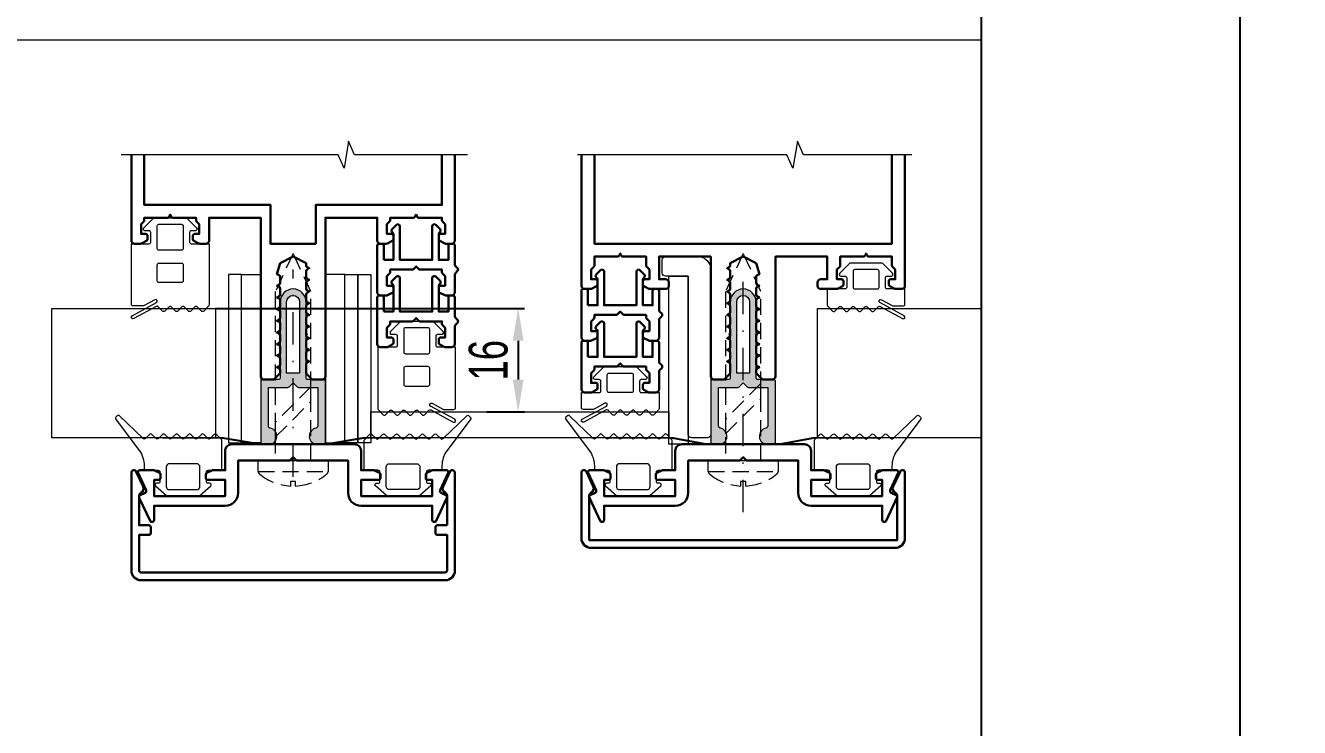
# Model space of a CAD drawing. Extents: x -37 to 8820, y -336 to 478.
# Drawn here: x 6626.1 to 6724.6, y 77 to 131.2 of the extents above; entities that cross this region are included whole.
import ezdxf

# ---------------------------------------------------------------- set-up
doc = ezdxf.new("R2010")
doc.units = 0
doc.header["$LTSCALE"] = 5
doc.linetypes.add('DASHDOT', pattern=[1, 0.5, -0.25, 0, -0.25])
doc.linetypes.add('HIDDEN', pattern=[0.375, 0.25, -0.125])
doc.layers.get('0').update_dxf_attribs({"linetype": 'CONTINUOUS', "lineweight": 30})
doc.layers.get('DEFPOINTS').update_dxf_attribs({"linetype": 'CONTINUOUS'})
for name, color, linetype, lineweight in [('1', 6, 'DASHDOT', 13), ('2', 3, 'HIDDEN', 13), ('Dimentions', 5, 'CONTINUOUS', 15), ('Glass', 5, 'CONTINUOUS', 20), ('Ал подклад', 7, 'CONTINUOUS', 20), ('Герлен', 7, 'CONTINUOUS', 60), ('Зигзаг', 1, 'CONTINUOUS', 15), ('Подкладки', 1, 'CONTINUOUS', 20), ('Рамки', 1, 'CONTINUOUS', 15), ('Уплотнители', 1, 'CONTINUOUS', 20), ('Штриховка', 1, 'CONTINUOUS', 5)]:
    doc.layers.add(name, color=color, linetype=linetype, lineweight=lineweight)
doc.layers.add('Скрытые', color=14, linetype='CONTINUOUS', plot=False)
doc.styles.add('3', font='RUSS.SHX', dxfattribs={"width": 0.7, "height": 3})
doc.dimstyles.new('MX1_6', dxfattribs={"dimtxt": 3, "dimasz": 2.5, "dimexe": 0.5, "dimexo": 0, "dimgap": 0.8, "dimtad": 1, "dimlfac": 1.6, "dimdsep": 46, "dimtxsty": '3', "dimcen": 0, "dimclrd": 256, "dimclre": 256, "dimclrt": 256, "dimaunit": 1, "dimadec": 0, "dimazin": 0, "dimtfac": 1, "dimtmove": 0, "dimatfit": 1, "dimfxl": 1, "dimtvp": 1, "dimtolj": 1, "dimtzin": 0, "dimarcsym": 0})

# ---------------------------------------------------------------- blocks, each defined once
blk = doc.blocks.new('*D1200')
at = {"layer": 'DEFPOINTS', "color": 0, "linetype": 'Continuous', "transparency": 16777216}
for p in [(6640.812, 109.377), (6661.783, 101.377), (6664.204, 101.377)]:
    blk.add_point(p, dxfattribs=at)
at = {"layer": 'Dimentions', "linetype": 'Continuous', "lineweight": -2, "transparency": 16777216}
for p, q in [((6640.812, 109.377), (6664.704, 109.377)), ((6664.204, 106.877), (6664.204, 103.877)), ((6661.783, 101.377), (6664.704, 101.377))]:
    blk.add_line(p, q, dxfattribs=at)
at = {"layer": 'Dimentions', "linetype": 'Continuous', "transparency": 16777216}
for points in [[(6663.787, 106.877), (6664.621, 106.877), (6664.204, 109.377)], [(6663.787, 103.877), (6664.621, 103.877), (6664.204, 101.377)]]:
    blk.add_solid(points, dxfattribs=at)
at = {"layer": 'Dimentions', "linetype": 'Continuous', "transparency": 16777216, "insert": (6661.904, 105.377), "char_height": 3, "attachment_point": 5, "rotation": 90, "style": '3'}
blk.add_mtext('\\A1;16', dxfattribs=at)

msp = doc.modelspace()

# ---------------------------------------------------------------- hatches: boundary and pattern name
at = {"layer": 'Штриховка'}
h = msp.add_hatch(color=256, dxfattribs=at)
h.dxf.hatch_style = 1
edge = h.paths.add_edge_path(flags=16)
edge.add_line((6646.3119, 104.3771), (6646.3119, 109.8771))
edge.add_arc((6646.8119, 109.8771), 0.5, 0, 180, ccw=False)
edge.add_line((6647.3119, 109.8771), (6647.3119, 104.3771))
edge.add_line((6647.3119, 104.3771), (6646.3119, 104.3771))
edge = h.paths.add_edge_path()
edge.add_arc((6648.6869, 99.5021), 0.625, 99.281799, 270)
edge.add_line((6648.6869, 98.8771), (6649.1619, 98.8771))
edge.add_arc((6649.1619, 99.0271), 0.15, 270, 360)
edge.add_line((6649.3119, 99.0271), (6649.3119, 103.7271))
edge.add_arc((6649.1619, 103.7271), 0.15, 360, 450)
edge.add_line((6649.1619, 103.8771), (6647.9619, 103.8771))
edge.add_arc((6647.9619, 104.0271), 0.15, 180, 270, ccw=False)
edge.add_line((6647.8119, 104.0271), (6647.8119, 107.2771))
edge.add_arc((6647.8119, 107.3771), 0.1, 270, 450)
edge.add_line((6647.8119, 107.4771), (6647.8119, 109.8771))
edge.add_arc((6646.8119, 109.8771), 1, 0, 180)
edge.add_line((6645.8119, 109.8771), (6645.8119, 107.4771))
edge.add_arc((6645.8119, 107.3771), 0.1, 90, 270)
edge.add_line((6645.8119, 107.2771), (6645.8119, 104.0271))
edge.add_arc((6645.6619, 104.0271), 0.15, -90, 0, ccw=False)
edge.add_line((6645.6619, 103.8771), (6644.4619, 103.8771))
edge.add_arc((6644.4619, 103.7271), 0.15, 90, 180)
edge.add_line((6644.3119, 103.7271), (6644.3119, 99.0271))
edge.add_arc((6644.4619, 99.0271), 0.15, 180, 270)
edge.add_line((6644.4619, 98.8771), (6644.9369, 98.8771))
edge.add_arc((6644.9369, 99.5021), 0.625, 270, 440.718201)
edge.add_arc((6645.0619, 100.267), 0.15, 180, 260.718201, ccw=False)
edge.add_line((6644.9119, 100.267), (6644.9119, 103.2771))
edge.add_line((6644.9119, 103.2771), (6646.3998, 103.2771))
edge.add_arc((6646.3998, 103.4271), 0.15, 270, 315)
edge.add_line((6646.5059, 103.3211), (6646.8119, 103.6271))
edge.add_line((6646.8119, 103.6271), (6647.118, 103.3211))
edge.add_arc((6647.2241, 103.4271), 0.15, 225, 270)
edge.add_line((6647.2241, 103.2771), (6648.7119, 103.2771))
edge.add_line((6648.7119, 103.2771), (6648.7119, 100.267))
edge.add_arc((6648.5619, 100.267), 0.15, -80.718201, 0, ccw=False)
h = msp.add_hatch(color=256, dxfattribs=at)
h.dxf.hatch_style = 1
edge = h.paths.add_edge_path(flags=16)
edge.add_line((6681.0919, 104.3771), (6681.0919, 109.8771))
edge.add_arc((6681.5919, 109.8771), 0.5, 0, 180, ccw=False)
edge.add_line((6682.0919, 109.8771), (6682.0919, 104.3771))
edge.add_line((6682.0919, 104.3771), (6681.0919, 104.3771))
edge = h.paths.add_edge_path()
edge.add_arc((6683.4669, 99.5021), 0.625, 99.281799, 270)
edge.add_line((6683.4669, 98.8771), (6683.9419, 98.8771))
edge.add_arc((6683.9419, 99.0271), 0.15, 270, 360)
edge.add_line((6684.0919, 99.0271), (6684.0919, 103.7271))
edge.add_arc((6683.9419, 103.7271), 0.15, 0, 90)
edge.add_line((6683.9419, 103.8771), (6682.7419, 103.8771))
edge.add_arc((6682.7419, 104.0271), 0.15, 180, 270, ccw=False)
edge.add_line((6682.5919, 104.0271), (6682.5919, 107.2771))
edge.add_arc((6682.5919, 107.3771), 0.1, 270, 450)
edge.add_line((6682.5919, 107.4771), (6682.5919, 109.8771))
edge.add_arc((6681.5919, 109.8771), 1, 0, 180)
edge.add_line((6680.5919, 109.8771), (6680.5919, 107.4771))
edge.add_arc((6680.5919, 107.3771), 0.1, 90, 270)
edge.add_line((6680.5919, 107.2771), (6680.5919, 104.0271))
edge.add_arc((6680.4419, 104.0271), 0.15, -90, 0, ccw=False)
edge.add_line((6680.4419, 103.8771), (6679.2419, 103.8771))
edge.add_arc((6679.2419, 103.7271), 0.15, 90, 180)
edge.add_line((6679.0919, 103.7271), (6679.0919, 99.0271))
edge.add_arc((6679.2419, 99.0271), 0.15, 180, 270)
edge.add_line((6679.2419, 98.8771), (6679.7169, 98.8771))
edge.add_arc((6679.7169, 99.5021), 0.625, 270, 440.718201)
edge.add_arc((6679.8419, 100.267), 0.15, 180, 260.718201, ccw=False)
edge.add_line((6679.6919, 100.267), (6679.6919, 103.2771))
edge.add_line((6679.6919, 103.2771), (6681.1798, 103.2771))
edge.add_arc((6681.1798, 103.4271), 0.15, 270, 315)
edge.add_line((6681.2858, 103.3211), (6681.5919, 103.6271))
edge.add_line((6681.5919, 103.6271), (6681.898, 103.3211))
edge.add_arc((6682.004, 103.4271), 0.15, 225, 270)
edge.add_line((6682.004, 103.2771), (6683.4919, 103.2771))
edge.add_line((6683.4919, 103.2771), (6683.4919, 100.267))
edge.add_arc((6683.3419, 100.267), 0.15, -80.718201, 0, ccw=False)

# ---------------------------------------------------------------- linework, layer by layer
for points in [[(6634.3119, 121.2418), (6634.3119, 114.6271, 0.4142136), (6634.5619, 114.3771), (6635.0265, 114.3771, 0.1164338), (6635.0936, 114.393), (6635.479, 114.5857, 0.284079), (6635.5619, 114.7198), (6635.5619, 114.9771, 0.4142136), (6635.4119, 115.1271), (6635.0619, 115.1271), (6635.0619, 115.8771), (6635.268, 116.0832, 0.1989124), (6635.3119, 116.1893), (6635.3119, 116.3771), (6637.0942, 116.3771, 0.284079), (6637.2284, 116.4601), (6637.3119, 116.6271), (6637.3955, 116.4601, 0.284079), (6637.5296, 116.3771), (6639.3119, 116.3771), (6639.3119, 116.1893, 0.1989124), (6639.3559, 116.0832), (6639.5619, 115.8771), (6639.5619, 115.1271), (6639.2119, 115.1271, 0.4142136), (6639.0619, 114.9771), (6639.0619, 114.7198, 0.284079), (6639.1448, 114.5857), (6639.5303, 114.393, 0.1164338), (6639.5973, 114.3771), (6640.0619, 114.3771, 0.4142136), (6640.3119, 114.6271), (6640.3119, 116.3771), (6644.3119, 116.3771), (6644.3119, 104.1271, 0.4142136), (6644.5619, 103.8771), (6645.2498, 103.8771, 0.1989124), (6645.3559, 103.9211), (6645.768, 104.3332, 0.1989124), (6645.8119, 104.4393), (6645.8119, 104.6094, 0.284079), (6645.729, 104.7436), (6645.5619, 104.8271), (6645.729, 104.9107, 0.284079), (6645.8119, 105.0448), (6645.8119, 105.5094, 0.284079), (6645.729, 105.6436), (6645.5619, 105.7271), (6645.729, 105.8107, 0.284079), (6645.8119, 105.9448), (6645.8119, 106.4094, 0.284079), (6645.729, 106.5436), (6645.5619, 106.6271), (6645.729, 106.7107, 0.284079), (6645.8119, 106.8448), (6645.8119, 107.3094, 0.284079), (6645.729, 107.4436), (6645.5619, 107.5271), (6645.729, 107.6107, 0.284079), (6645.8119, 107.7448), (6645.8119, 108.2094, 0.284079), (6645.729, 108.3436), (6645.5619, 108.4271), (6645.729, 108.5107, 0.284079), (6645.8119, 108.6448), (6645.8119, 109.1094, 0.284079), (6645.729, 109.2436), (6645.5619, 109.3271), (6645.729, 109.4107, 0.284079), (6645.8119, 109.5448), (6645.8119, 110.0094, 0.284079), (6645.729, 110.1436), (6645.5619, 110.2271), (6645.729, 110.3107, 0.284079), (6645.8119, 110.4448), (6645.8119, 110.9094, 0.284079), (6645.729, 111.0436), (6645.5619, 111.1271), (6645.729, 111.2107, 0.284079), (6645.8119, 111.3448), (6645.8119, 111.8094, 0.284079), (6645.729, 111.9436), (6645.5619, 112.0271), (6645.8119, 112.8771), (6646.8119, 113.3771), (6647.8119, 112.8771), (6647.8119, 112.6948, 0.284079), (6647.8948, 112.5607), (6648.0619, 112.4771), (6647.8948, 112.3936, 0.284079), (6647.8119, 112.2594), (6647.8119, 111.7948, 0.284079), (6647.8948, 111.6607), (6648.0619, 111.5771), (6647.8948, 111.4936, 0.284079), (6647.8119, 111.3594), (6647.8119, 110.8948, 0.284079), (6647.8948, 110.7607), (6648.0619, 110.6771), (6647.8948, 110.5936, 0.284079), (6647.8119, 110.4594), (6647.8119, 109.9948, 0.284079), (6647.8948, 109.8607), (6648.0619, 109.7771), (6647.8948, 109.6936, 0.284079), (6647.8119, 109.5594), (6647.8119, 109.0948, 0.284079), (6647.8948, 108.9607), (6648.0619, 108.8771), (6647.8948, 108.7936, 0.284079), (6647.8119, 108.6594), (6647.8119, 108.1948, 0.284079), (6647.8948, 108.0607), (6648.0619, 107.9771), (6647.8948, 107.8936, 0.284079), (6647.8119, 107.7594), (6647.8119, 107.2948, 0.284079), (6647.8948, 107.1607), (6648.0619, 107.0771), (6647.8948, 106.9936, 0.284079), (6647.8119, 106.8594), (6647.8119, 106.3948, 0.284079), (6647.8948, 106.2607), (6648.0619, 106.1771), (6647.8948, 106.0936, 0.284079), (6647.8119, 105.9594), (6647.8119, 105.4948, 0.284079), (6647.8948, 105.3607), (6648.0619, 105.2771), (6647.8948, 105.1936, 0.284079), (6647.8119, 105.0594), (6647.8119, 104.4393, 0.1989124), (6647.8559, 104.3332), (6648.268, 103.9211, 0.1989124), (6648.3741, 103.8771), (6649.0619, 103.8771, 0.4142136), (6649.3119, 104.1271), (6649.3119, 116.3771), (6653.3119, 116.3771), (6653.3119, 114.6271, 0.4142136), (6653.5619, 114.3771), (6654.0265, 114.3771, 0.1164338), (6654.0936, 114.393), (6654.479, 114.5857, 0.284079), (6654.5619, 114.7198), (6654.5619, 114.9771, 0.4142136), (6654.4119, 115.1271), (6654.0619, 115.1271), (6654.0619, 115.8771), (6654.268, 116.0832, 0.1989124), (6654.3119, 116.1893), (6654.3119, 116.3771), (6656.0942, 116.3771, 0.284079), (6656.2284, 116.4601), (6656.3119, 116.6271), (6656.3955, 116.4601, 0.284079), (6656.5296, 116.3771), (6658.3119, 116.3771), (6658.3119, 116.1893, 0.1989124), (6658.3559, 116.0832), (6658.5619, 115.8771), (6658.5619, 115.1271), (6658.2119, 115.1271, 0.4142136), (6658.0619, 114.9771), (6658.0619, 114.7198, 0.284079), (6658.1448, 114.5857), (6658.5303, 114.393, 0.1164338), (6658.5973, 114.3771), (6659.0619, 114.3771, 0.4142136), (6659.3119, 114.6271), (6659.3119, 121.2418)], [(6694.0919, 121.2418), (6694.0919, 111.1271, -0.4142136), (6693.8419, 110.8771), (6693.3773, 110.8771, -0.1164338), (6693.3102, 110.893), (6692.9248, 111.0857, -0.284079), (6692.8419, 111.2198), (6692.8419, 111.4771, -0.4142136), (6692.9919, 111.6271), (6693.3419, 111.6271), (6693.3419, 112.3771), (6693.1358, 112.5832, -0.1989124), (6693.0919, 112.6893), (6693.0919, 113.3771), (6691.3096, 113.3771, -0.284079), (6691.1754, 113.4601), (6691.0919, 113.6271), (6691.0084, 113.4601, -0.284079), (6690.8742, 113.3771), (6689.0919, 113.3771), (6689.0919, 112.6893, -0.1989124), (6689.048, 112.5832), (6688.8419, 112.3771), (6688.8419, 111.6271), (6689.1919, 111.6271, -0.4142136), (6689.3419, 111.4771), (6689.3419, 111.2198, -0.284079), (6689.259, 111.0857), (6688.8736, 110.893, -0.1164338), (6688.8065, 110.8771), (6687.5919, 110.8771, -0.4142136), (6687.3419, 111.1271), (6687.3419, 111.3771, -0.4142136), (6687.5919, 111.6271), (6688.0919, 111.6271), (6688.0919, 113.3771), (6684.0919, 113.3771), (6684.0919, 104.1271, -0.4142136), (6683.8419, 103.8771), (6683.154, 103.8771, -0.1989124), (6683.048, 103.9211), (6682.6358, 104.3332, -0.1989124), (6682.5919, 104.4393), (6682.5919, 104.6094, -0.284079), (6682.6748, 104.7436), (6682.8419, 104.8271), (6682.6748, 104.9107, -0.284079), (6682.5919, 105.0448), (6682.5919, 105.5094, -0.284079), (6682.6748, 105.6436), (6682.8419, 105.7271), (6682.6748, 105.8107, -0.284079), (6682.5919, 105.9448), (6682.5919, 106.4094, -0.284079), (6682.6748, 106.5436), (6682.8419, 106.6271), (6682.6748, 106.7107, -0.284079), (6682.5919, 106.8448), (6682.5919, 107.3094, -0.284079), (6682.6748, 107.4436), (6682.8419, 107.5271), (6682.6748, 107.6107, -0.284079), (6682.5919, 107.7448), (6682.5919, 108.2094, -0.284079), (6682.6748, 108.3436), (6682.8419, 108.4271), (6682.6748, 108.5107, -0.284079), (6682.5919, 108.6448), (6682.5919, 109.1094, -0.284079), (6682.6748, 109.2436), (6682.8419, 109.3271), (6682.6748, 109.4107, -0.284079), (6682.5919, 109.5448), (6682.5919, 110.0094, -0.284079), (6682.6748, 110.1436), (6682.8419, 110.2271), (6682.6748, 110.3107, -0.284079), (6682.5919, 110.4448), (6682.5919, 110.9094, -0.284079), (6682.6748, 111.0436), (6682.8419, 111.1271), (6682.6748, 111.2107, -0.284079), (6682.5919, 111.3448), (6682.5919, 111.8094, -0.284079), (6682.6748, 111.9436), (6682.8419, 112.0271), (6682.5919, 112.8771), (6681.5919, 113.3771), (6680.5919, 112.8771), (6680.5919, 112.6948, -0.284079), (6680.509, 112.5607), (6680.3419, 112.4771), (6680.509, 112.3936, -0.284079), (6680.5919, 112.2594), (6680.5919, 111.7948, -0.284079), (6680.509, 111.6607), (6680.3419, 111.5771), (6680.509, 111.4936, -0.284079), (6680.5919, 111.3594), (6680.5919, 110.8948, -0.284079), (6680.509, 110.7607), (6680.3419, 110.6771), (6680.509, 110.5936, -0.284079), (6680.5919, 110.4594), (6680.5919, 109.9948, -0.284079), (6680.509, 109.8607), (6680.3419, 109.7771), (6680.509, 109.6936, -0.284079), (6680.5919, 109.5594), (6680.5919, 109.0948, -0.284079), (6680.509, 108.9607), (6680.3419, 108.8771), (6680.509, 108.7936, -0.284079), (6680.5919, 108.6594), (6680.5919, 108.1948, -0.284079), (6680.509, 108.0607), (6680.3419, 107.9771), (6680.509, 107.8936, -0.284079), (6680.5919, 107.7594), (6680.5919, 107.2948, -0.284079), (6680.509, 107.1607), (6680.3419, 107.0771), (6680.509, 106.9936, -0.284079), (6680.5919, 106.8594), (6680.5919, 106.3948, -0.284079), (6680.509, 106.2607), (6680.3419, 106.1771), (6680.509, 106.0936, -0.284079), (6680.5919, 105.9594), (6680.5919, 105.4948, -0.284079), (6680.509, 105.3607), (6680.3419, 105.2771), (6680.509, 105.1936, -0.284079), (6680.5919, 105.0594), (6680.5919, 104.4393, -0.1989124), (6680.548, 104.3332), (6680.1358, 103.9211, -0.1989124), (6680.0298, 103.8771), (6679.3419, 103.8771, -0.4142136), (6679.0919, 104.1271), (6679.0919, 113.3771), (6675.0919, 113.3771), (6675.0919, 111.6271), (6675.5919, 111.6271, -0.4142136), (6675.8419, 111.3771), (6675.8419, 111.1271, -0.4142136), (6675.5919, 110.8771), (6674.3773, 110.8771, -0.1164338), (6674.3102, 110.893), (6673.9248, 111.0857, -0.284079), (6673.8419, 111.2198), (6673.8419, 111.4771, -0.4142136), (6673.9919, 111.6271), (6674.3419, 111.6271), (6674.3419, 112.3771), (6674.1358, 112.5832, -0.1989124), (6674.0919, 112.6893), (6674.0919, 113.3771), (6672.3096, 113.3771, -0.284079), (6672.1754, 113.4601), (6672.0919, 113.6271), (6672.0084, 113.4601, -0.284079), (6671.8742, 113.3771), (6670.0919, 113.3771), (6670.0919, 112.6893, -0.1989124), (6670.048, 112.5832), (6669.8419, 112.3771), (6669.8419, 111.6271), (6670.1919, 111.6271, -0.4142136), (6670.3419, 111.4771), (6670.3419, 111.2198, -0.284079), (6670.259, 111.0857), (6669.8736, 110.893, -0.1164338), (6669.8065, 110.8771), (6669.3419, 110.8771, -0.4142136), (6669.0919, 111.1271), (6669.0919, 121.2418)]]:
    msp.add_lwpolyline(points, format="xyb")
for points in [[(6635.3119, 121.2348), (6635.3119, 117.3771), (6645.0619, 117.3771), (6645.0619, 114.3771), (6648.5619, 114.3771), (6648.5619, 117.3771), (6658.3119, 117.3771), (6658.3119, 121.2418)], [(6693.0919, 121.2418), (6693.0919, 114.3771), (6670.0919, 114.3771), (6670.0919, 121.2418)]]:
    msp.add_lwpolyline(points)
for points in [[(6653.8119, 113.1271), (6653.8119, 114.2271, 0.4142136), (6653.6619, 114.3771), (6653.4619, 114.3771, 0.4142136), (6653.3119, 114.2271), (6653.3119, 114.2271), (6653.3119, 110.6271, 0.4142136), (6653.5619, 110.3771), (6654.0265, 110.3771, 0.1164338), (6654.0936, 110.393), (6654.479, 110.5857, 0.284079), (6654.5619, 110.7198), (6654.5619, 110.9771, 0.4142136), (6654.4119, 111.1271), (6654.0619, 111.1271), (6654.0619, 111.8771), (6654.268, 112.0832, 0.1989124), (6654.3119, 112.1893), (6654.3119, 112.3771), (6655.9998, 112.3771, 0.1989124), (6656.1059, 112.4211), (6656.3119, 112.6271), (6656.518, 112.4211, 0.1989124), (6656.6241, 112.3771), (6658.3119, 112.3771), (6658.3119, 112.1893, 0.1989124), (6658.3559, 112.0832), (6658.5619, 111.8771), (6658.5619, 111.1271), (6658.2119, 111.1271, 0.4142136), (6658.0619, 110.9771), (6658.0619, 110.7198, 0.284079), (6658.1448, 110.5857), (6658.5303, 110.393, 0.1164338), (6658.5973, 110.3771), (6659.0619, 110.3771, 0.4142136), (6659.3119, 110.6271), (6659.3119, 112.0029, -0.1989124), (6659.3559, 112.1089), (6659.518, 112.2711, 0.4142136), (6659.518, 112.4832), (6659.3559, 112.6453, -0.1989124), (6659.3119, 112.7514), (6659.3119, 114.2271, 0.4142136), (6659.1619, 114.3771), (6658.9619, 114.3771, 0.4142136), (6658.8119, 114.2271), (6658.8119, 113.1271), (6658.0619, 113.1271), (6658.0619, 115.115, -0.1989124), (6658.1059, 115.2211), (6658.168, 115.2832, 0.4142136), (6658.168, 115.4953), (6657.8326, 115.8307, 0.6681786), (6657.5619, 115.7186), (6657.5619, 113.1271), (6655.0619, 113.1271), (6655.0619, 115.7186, 0.6681786), (6654.7912, 115.8307), (6654.4559, 115.4953, 0.4142136), (6654.4559, 115.2832), (6654.518, 115.2211, -0.1989124), (6654.5619, 115.115), (6654.5619, 113.1271)], [(6669.5919, 109.6271), (6669.5919, 110.7271, 0.4142136), (6669.4419, 110.8771), (6669.2419, 110.8771, 0.4142136), (6669.0919, 110.7271), (6669.0919, 110.7271), (6669.0919, 107.1271, 0.4142136), (6669.3419, 106.8771), (6669.8065, 106.8771, 0.1164338), (6669.8736, 106.893), (6670.259, 107.0857, 0.284079), (6670.3419, 107.2198), (6670.3419, 107.4771, 0.4142136), (6670.1919, 107.6271), (6669.8419, 107.6271), (6669.8419, 108.3771), (6670.048, 108.5832, 0.1989124), (6670.0919, 108.6893), (6670.0919, 108.8771), (6671.7798, 108.8771, 0.1989124), (6671.8858, 108.9211), (6672.0919, 109.1271), (6672.298, 108.9211, 0.1989124), (6672.404, 108.8771), (6674.0919, 108.8771), (6674.0919, 108.6893, 0.1989124), (6674.1358, 108.5832), (6674.3419, 108.3771), (6674.3419, 107.6271), (6673.9919, 107.6271, 0.4142136), (6673.8419, 107.4771), (6673.8419, 107.2198, 0.284079), (6673.9248, 107.0857), (6674.3102, 106.893, 0.1164338), (6674.3773, 106.8771), (6674.8419, 106.8771, 0.4142136), (6675.0919, 107.1271), (6675.0919, 108.5029, -0.1989124), (6675.1358, 108.6089), (6675.298, 108.7711, 0.4142136), (6675.298, 108.9832), (6675.1358, 109.1453, -0.1989124), (6675.0919, 109.2514), (6675.0919, 110.7271, 0.4142136), (6674.9419, 110.8771), (6674.7419, 110.8771, 0.4142136), (6674.5919, 110.7271), (6674.5919, 109.6271), (6673.8419, 109.6271), (6673.8419, 111.615, -0.1989124), (6673.8858, 111.7211), (6673.948, 111.7832, 0.4142136), (6673.948, 111.9953), (6673.6126, 112.3307, 0.6681786), (6673.3419, 112.2186), (6673.3419, 109.6271), (6670.8419, 109.6271), (6670.8419, 112.2186, 0.6681786), (6670.5712, 112.3307), (6670.2358, 111.9953, 0.4142136), (6670.2358, 111.7832), (6670.298, 111.7211, -0.1989124), (6670.3419, 111.615), (6670.3419, 109.6271)], [(6653.8119, 109.1271), (6653.8119, 110.2271, 0.4142136), (6653.6619, 110.3771), (6653.4619, 110.3771, 0.4142136), (6653.3119, 110.2271), (6653.3119, 110.2271), (6653.3119, 106.6271, 0.4142136), (6653.5619, 106.3771), (6654.0265, 106.3771, 0.1164338), (6654.0936, 106.393), (6654.479, 106.5857, 0.284079), (6654.5619, 106.7198), (6654.5619, 106.9771, 0.4142136), (6654.4119, 107.1271), (6654.0619, 107.1271), (6654.0619, 107.8771), (6654.268, 108.0832, 0.1989124), (6654.3119, 108.1893), (6654.3119, 108.3771), (6655.9998, 108.3771, 0.1989124), (6656.1059, 108.4211), (6656.3119, 108.6271), (6656.518, 108.4211, 0.1989124), (6656.6241, 108.3771), (6658.3119, 108.3771), (6658.3119, 108.1893, 0.1989124), (6658.3559, 108.0832), (6658.5619, 107.8771), (6658.5619, 107.1271), (6658.2119, 107.1271, 0.4142136), (6658.0619, 106.9771), (6658.0619, 106.7198, 0.284079), (6658.1448, 106.5857), (6658.5303, 106.393, 0.1164338), (6658.5973, 106.3771), (6659.0619, 106.3771, 0.4142136), (6659.3119, 106.6271), (6659.3119, 108.0029, -0.1989124), (6659.3559, 108.1089), (6659.518, 108.2711, 0.4142136), (6659.518, 108.4832), (6659.3559, 108.6453, -0.1989124), (6659.3119, 108.7514), (6659.3119, 110.2271, 0.4142136), (6659.1619, 110.3771), (6658.9619, 110.3771, 0.4142136), (6658.8119, 110.2271), (6658.8119, 109.1271), (6658.0619, 109.1271), (6658.0619, 111.115, -0.1989124), (6658.1059, 111.2211), (6658.168, 111.2832, 0.4142136), (6658.168, 111.4953), (6657.8326, 111.8307, 0.6681786), (6657.5619, 111.7186), (6657.5619, 109.1271), (6655.0619, 109.1271), (6655.0619, 111.7186, 0.6681786), (6654.7912, 111.8307), (6654.4559, 111.4953, 0.4142136), (6654.4559, 111.2832), (6654.518, 111.2211, -0.1989124), (6654.5619, 111.115), (6654.5619, 109.1271)], [(6669.5919, 105.6271), (6669.5919, 106.7271, 0.4142136), (6669.4419, 106.8771), (6669.2419, 106.8771, 0.4142136), (6669.0919, 106.7271), (6669.0919, 106.7271), (6669.0919, 103.1271, 0.4142136), (6669.3419, 102.8771), (6669.8065, 102.8771, 0.1164338), (6669.8736, 102.893), (6670.259, 103.0857, 0.284079), (6670.3419, 103.2198), (6670.3419, 103.4771, 0.4142136), (6670.1919, 103.6271), (6669.8419, 103.6271), (6669.8419, 104.3771), (6670.048, 104.5832, 0.1989124), (6670.0919, 104.6893), (6670.0919, 104.8771), (6671.7798, 104.8771, 0.1989124), (6671.8858, 104.9211), (6672.0919, 105.1271), (6672.298, 104.9211, 0.1989124), (6672.404, 104.8771), (6674.0919, 104.8771), (6674.0919, 104.6893, 0.1989124), (6674.1358, 104.5832), (6674.3419, 104.3771), (6674.3419, 103.6271), (6673.9919, 103.6271, 0.4142136), (6673.8419, 103.4771), (6673.8419, 103.2198, 0.284079), (6673.9248, 103.0857), (6674.3102, 102.893, 0.1164338), (6674.3773, 102.8771), (6674.8419, 102.8771, 0.4142136), (6675.0919, 103.1271), (6675.0919, 104.5029, -0.1989124), (6675.1358, 104.6089), (6675.298, 104.7711, 0.4142136), (6675.298, 104.9832), (6675.1358, 105.1453, -0.1989124), (6675.0919, 105.2514), (6675.0919, 106.7271, 0.4142136), (6674.9419, 106.8771), (6674.7419, 106.8771, 0.4142136), (6674.5919, 106.7271), (6674.5919, 105.6271), (6673.8419, 105.6271), (6673.8419, 107.615, -0.1989124), (6673.8858, 107.7211), (6673.948, 107.7832, 0.4142136), (6673.948, 107.9953), (6673.6126, 108.3307, 0.6681786), (6673.3419, 108.2186), (6673.3419, 105.6271), (6670.8419, 105.6271), (6670.8419, 108.2186, 0.6681786), (6670.5712, 108.3307), (6670.2358, 107.9953, 0.4142136), (6670.2358, 107.7832), (6670.298, 107.7211, -0.1989124), (6670.3419, 107.615), (6670.3419, 105.6271)], [(6634.926, 94.754, -0.4142136), (6634.9985, 94.9533), (6635.376, 95.1293, 0.4142136), (6635.4485, 95.3287), (6634.826, 96.6638, -0.5486188), (6634.9619, 96.8771), (6636.0265, 96.8771, -0.1164338), (6636.0936, 96.8613), (6636.479, 96.6686, -0.284079), (6636.5619, 96.5344), (6636.5619, 96.2771, -0.4142136), (6636.4119, 96.1271), (6636.0619, 96.1271), (6636.0619, 94.8771), (6641.5619, 94.8771), (6641.5619, 96.1271), (6640.2119, 96.1271, -0.4142136), (6640.0619, 96.2771), (6640.0619, 96.5344, -0.284079), (6640.1448, 96.6686), (6640.5303, 96.8613, -0.1164338), (6640.5973, 96.8771), (6641.5619, 96.8771), (6641.5619, 98.3771, -0.4142136), (6642.0619, 98.8771), (6651.5619, 98.8771, -0.4142136), (6652.0619, 98.3771), (6652.0619, 96.8771), (6653.0265, 96.8771, -0.1164338), (6653.0936, 96.8613), (6653.479, 96.6686, -0.284079), (6653.5619, 96.5344), (6653.5619, 96.2771, -0.4142136), (6653.4119, 96.1271), (6652.0619, 96.1271), (6652.0619, 94.8771), (6657.5619, 94.8771), (6657.5619, 96.1271), (6657.2119, 96.1271, -0.4142136), (6657.0619, 96.2771), (6657.0619, 96.5344, -0.284079), (6657.1448, 96.6686), (6657.5303, 96.8613, -0.1164338), (6657.5973, 96.8771), (6658.6619, 96.8771, -0.5486188), (6658.7979, 96.6638), (6658.1753, 95.3287, 0.4142136), (6658.2479, 95.1293), (6658.6253, 94.9533, -0.4142136), (6658.6979, 94.754), (6657.8631, 92.9638, -0.2914734), (6657.7271, 92.8771), (6657.7119, 92.8771, -0.4142136), (6657.5619, 93.0271), (6657.5619, 94.1271), (6652.0619, 94.1271, -0.4142136), (6651.0619, 95.1271), (6651.0619, 97.6271), (6647.1241, 97.6271, -0.1989124), (6647.018, 97.6711), (6646.8119, 97.8771), (6646.6059, 97.6711, -0.1989124), (6646.4998, 97.6271), (6642.5619, 97.6271), (6642.5619, 95.1271, -0.4142136), (6641.5619, 94.1271), (6636.0619, 94.1271), (6636.0619, 93.0271, -0.4142136), (6635.9119, 92.8771), (6635.8967, 92.8771, -0.2914734), (6635.7608, 92.9638)], [(6669.706, 94.754, -0.4142136), (6669.7785, 94.9533), (6670.156, 95.1293, 0.4142136), (6670.2285, 95.3287), (6669.606, 96.6638, -0.5486188), (6669.7419, 96.8771), (6670.8065, 96.8771, -0.1164338), (6670.8736, 96.8613), (6671.259, 96.6686, -0.284079), (6671.3419, 96.5344), (6671.3419, 96.2771, -0.4142136), (6671.1919, 96.1271), (6670.8419, 96.1271), (6670.8419, 94.8771), (6676.3419, 94.8771), (6676.3419, 96.1271), (6674.9919, 96.1271, -0.4142136), (6674.8419, 96.2771), (6674.8419, 96.5344, -0.284079), (6674.9248, 96.6686), (6675.3102, 96.8613, -0.1164338), (6675.3773, 96.8771), (6676.3419, 96.8771), (6676.3419, 98.3771, -0.4142136), (6676.8419, 98.8771), (6686.3419, 98.8771, -0.4142136), (6686.8419, 98.3771), (6686.8419, 96.8771), (6687.8065, 96.8771, -0.1164338), (6687.8736, 96.8613), (6688.259, 96.6686, -0.284079), (6688.3419, 96.5344), (6688.3419, 96.2771, -0.4142136), (6688.1919, 96.1271), (6686.8419, 96.1271), (6686.8419, 94.8771), (6692.3419, 94.8771), (6692.3419, 96.1271), (6691.9919, 96.1271, -0.4142136), (6691.8419, 96.2771), (6691.8419, 96.5344, -0.284079), (6691.9248, 96.6686), (6692.3102, 96.8613, -0.1164338), (6692.3773, 96.8771), (6693.4419, 96.8771, -0.5486188), (6693.5778, 96.6638), (6692.9553, 95.3287, 0.4142136), (6693.0278, 95.1293), (6693.4053, 94.9533, -0.4142136), (6693.4778, 94.754), (6692.643, 92.9638, -0.2914734), (6692.5071, 92.8771), (6692.4919, 92.8771, -0.4142136), (6692.3419, 93.0271), (6692.3419, 94.1271), (6686.8419, 94.1271, -0.4142136), (6685.8419, 95.1271), (6685.8419, 97.6271), (6681.904, 97.6271, -0.1989124), (6681.798, 97.6711), (6681.5919, 97.8771), (6681.3858, 97.6711, -0.1989124), (6681.2798, 97.6271), (6677.3419, 97.6271), (6677.3419, 95.1271, -0.4142136), (6676.3419, 94.1271), (6670.8419, 94.1271), (6670.8419, 93.0271, -0.4142136), (6670.6919, 92.8771), (6670.6767, 92.8771, -0.2914734), (6670.5408, 92.9638)], [(6658.7119, 92.6271), (6658.7119, 94.8878, 0.2797393), (6658.5504, 95.1539, -0.4015594), (6658.3947, 95.6123), (6658.9307, 96.7617, -0.8025849), (6659.3119, 96.6771), (6659.3119, 89.1271, -0.4142136), (6658.5619, 88.3771), (6635.0619, 88.3771, -0.4142136), (6634.3119, 89.1271), (6634.3119, 96.6771, -0.8025849), (6634.6932, 96.7617), (6635.2291, 95.6123, -0.4015594), (6635.0735, 95.1539, 0.2797393), (6634.9119, 94.8878), (6634.9119, 92.6271), (6635.6619, 92.6271, -0.4142136), (6635.8119, 92.4771), (6635.8119, 92.0271, -0.4142136), (6635.6619, 91.8771), (6634.9119, 91.8771), (6634.9119, 89.1271, 0.4142136), (6635.0619, 88.9771), (6658.5619, 88.9771, 0.4142136), (6658.7119, 89.1271), (6658.7119, 91.8771), (6657.9619, 91.8771, -0.4142136), (6657.8119, 92.0271), (6657.8119, 92.4771, -0.4142136), (6657.9619, 92.6271)], [(6693.3419, 90.8771), (6669.8419, 90.8771, -0.4142136), (6669.0919, 91.6271), (6669.0919, 96.6771, -0.8025849), (6669.4732, 96.7617), (6670.0091, 95.6123, -0.4015594), (6669.8534, 95.1539, 0.2797393), (6669.6919, 94.8878), (6669.6919, 91.4771), (6693.4919, 91.4771), (6693.4919, 94.8878, 0.2797393), (6693.3304, 95.1539, -0.4015594), (6693.1747, 95.6123), (6693.7106, 96.7617, -0.8025849), (6694.0919, 96.6771), (6694.0919, 91.6271, -0.4142136)]]:
    msp.add_lwpolyline(points, format="xyb", close=True)
at = {"layer": '1'}
for p, q in [((6646.8119, 96.3771), (6646.8119, 112.3771)), ((6681.5919, 93.6271), (6681.5919, 112.6271))]:
    msp.add_line(p, q, dxfattribs=at)
at = {"layer": '2'}
for p, q in [((6644.1119, 96.7823), (6649.5119, 96.7823)), ((6678.8919, 96.7823), (6684.2919, 96.7823))]:
    msp.add_line(p, q, dxfattribs=at)
for points in [[(6648.1869, 97.6271), (6648.1869, 110.6784), (6646.8119, 113.6271), (6645.4369, 110.6784), (6645.4369, 97.6271)], [(6682.9669, 97.6271), (6682.9669, 110.6784), (6681.5919, 113.6271), (6680.2169, 110.6784), (6680.2169, 97.6271)], [(6680.2169, 99.6769), (6682.9669, 102.4269), (6682.9669, 103.5727), (6680.2169, 100.8227)], [(6645.4369, 99.4269), (6648.1869, 102.1769), (6648.1869, 103.3227), (6645.4369, 100.5727)]]:
    msp.add_lwpolyline(points, close=True, dxfattribs=at)
for points in [[(6646.6154, 95.6569, -0.1618489), (6644.2028, 96.5894, -0.2238875), (6644.1119, 96.7823), (6644.1119, 97.6271), (6649.5119, 97.6271), (6649.5119, 96.7823, -0.2238875), (6649.421, 96.5894, -0.1618489), (6647.0084, 95.6569), (6647.0084, 96.007), (6646.6154, 96.007)], [(6681.3954, 95.6569, -0.1618489), (6678.9828, 96.5894, -0.2238875), (6678.8919, 96.7823), (6678.8919, 97.6271), (6684.2919, 97.6271), (6684.2919, 96.7823, -0.2238875), (6684.201, 96.5894, -0.1618489), (6681.7884, 95.6569), (6681.7884, 96.007), (6681.3954, 96.007)]]:
    msp.add_lwpolyline(points, format="xyb", close=True, dxfattribs=at)
at = {"layer": 'Dimentions'}
msp.add_lwpolyline([(6652.8119, 101.3771), (6675.8419, 101.3771), (6675.8419, 99.3771), (6652.8119, 99.3771)], close=True, dxfattribs=at)
at = {"layer": 'Glass'}
for points in [[(6628.1538, 109.3771), (6640.8119, 109.3771), (6640.8119, 99.3771), (6628.1538, 99.3771)], [(6687.3419, 109.3771), (6700, 109.3771), (6700, 99.3771), (6687.3419, 99.3771)]]:
    msp.add_lwpolyline(points, close=True, dxfattribs=at)
at = {"layer": 'Ал подклад'}
msp.add_lwpolyline([(6677.3419, 111.8771), (6675.5919, 111.8771, -0.4142136), (6675.3419, 112.1271), (6675.3419, 113.1271, -0.4142136), (6675.5919, 113.3771), (6678.0919, 113.3771, -0.4142136), (6679.0919, 112.3771), (6679.0919, 99.6271, -0.4142136), (6678.8419, 99.3771), (6677.5919, 99.3771, -0.4142136), (6677.3419, 99.6271)], format="xyb", close=True, dxfattribs=at)
at = {"layer": 'Герлен', "ltscale": 2, "const_width": 0.15}
for points in [[(6636.7238, 99.3771), (6641.3119, 99.3771), (6644.3119, 98.8771), (6649.3119, 98.8771), (6652.3119, 99.3771), (6657.3815, 99.3771)], [(6671.2324, 99.3771), (6676.0824, 99.3771), (6678.8151, 98.8771), (6684.3687, 98.8771), (6687.0824, 99.3771), (6691.9324, 99.3771)]]:
    msp.add_lwpolyline(points, dxfattribs=at)
at = {"layer": 'Зигзаг'}
for points in [[(6660.2766, 121.2418), (6651.566, 121.2418), (6651.1013, 122.2961), (6650.7528, 120.2059), (6650.2868, 121.2418), (6633.5299, 121.2418)], [(6694.6376, 121.2418), (6686.2534, 121.2418), (6685.7887, 122.2961), (6685.4402, 120.2059), (6684.9742, 121.2418), (6668.7765, 121.2418)]]:
    msp.add_lwpolyline(points, dxfattribs=at)
at = {"layer": 'Подкладки'}
for points in [[(6642.8119, 112.0005), (6641.8119, 112.0005), (6641.8119, 99.0005), (6642.8119, 99.0005)], [(6644.3119, 99.0005), (6642.8119, 99.0005), (6642.8119, 112.0005), (6644.3119, 112.0005)], [(6649.3119, 99.0005), (6650.8119, 99.0005), (6650.8119, 112.0005), (6649.3119, 112.0005)], [(6650.8119, 112.0005), (6651.8119, 112.0005), (6651.8119, 99.0005), (6650.8119, 99.0005)], [(6651.8119, 112.0005), (6652.8119, 112.0005), (6652.8119, 99.0005), (6651.8119, 99.0005)], [(6677.3419, 98.8771), (6675.8419, 98.8771), (6675.8419, 111.8771), (6677.3419, 111.8771)]]:
    msp.add_lwpolyline(points, close=True, dxfattribs=at)
at = {"layer": 'Рамки'}
msp.add_line((6539.3573, 130.1185), (6700, 130.1185), dxfattribs=at)
at = {"layer": 'Скрытые', "linetype": 'Continuous'}
for points in [[(6720, 297), (6510, 297), (6510, 0), (6720, 0)], [(6720, 297), (6930, 297), (6930, 0), (6720, 0)], [(6700, 10), (6700, 287), (6535, 287), (6535, 10)]]:
    msp.add_lwpolyline(points, close=True, dxfattribs=at)
at = {"layer": 'Уплотнители'}
for points in [[(6636.1273, 110.0458), (6635.2913, 109.5923, -0.1249127), (6635.2317, 109.5771), (6634.4369, 109.5771, -0.4142136), (6634.3119, 109.7021), (6634.3119, 114.3771), (6635.6869, 114.3771, 0.4142136), (6635.8119, 114.5021), (6635.8119, 115.2521, 0.4142136), (6635.6869, 115.3771), (6635.3619, 115.3771, -0.6685867), (6635.2736, 115.5906), (6636.0253, 116.3406, -0.1986192), (6636.1136, 116.3771), (6638.5102, 116.3771, -0.1986192), (6638.5985, 116.3406), (6639.3502, 115.5906, -0.6685867), (6639.2619, 115.3771), (6638.9369, 115.3771, 0.4142136), (6638.8119, 115.2521), (6638.8119, 114.5021, 0.4142136), (6638.9369, 114.3771), (6640.3119, 114.3771), (6640.3119, 109.6289, -0.1989124), (6640.2753, 109.5405), (6639.9003, 109.1655, -0.4142136), (6639.7235, 109.1655), (6639.4003, 109.4888, 0.4142136), (6639.2235, 109.4888), (6638.9003, 109.1655, -0.4142136), (6638.7235, 109.1655), (6638.4003, 109.4888, 0.4142136), (6638.2235, 109.4888), (6637.9003, 109.1655, -0.4142136), (6637.7235, 109.1655), (6637.4003, 109.4888, 0.4142136), (6637.2235, 109.4888), (6636.9003, 109.1655, -0.4142136), (6636.7235, 109.1655), (6636.3779, 109.5112, 0.3320761), (6636.2299, 109.5326), (6634.4965, 108.5923, -1), (6634.3773, 108.812), (6636.2465, 109.8261, 1)], [(6636.4369, 115.8771), (6638.1869, 115.8771, -0.4142136), (6638.3119, 115.7521), (6638.3119, 114.0021, -0.4142136), (6638.1869, 113.8771), (6636.4369, 113.8771, -0.4142136), (6636.3119, 114.0021), (6636.3119, 115.7521, -0.4142136)], [(6636.4369, 112.8771), (6638.1869, 112.8771, -0.4142136), (6638.3119, 112.7521), (6638.3119, 111.5021, -0.4142136), (6638.1869, 111.3771), (6636.4369, 111.3771, -0.4142136), (6636.3119, 111.5021), (6636.3119, 112.7521, -0.4142136)], [(6692.2765, 110.0458), (6693.1125, 109.5923, 0.1249127), (6693.1722, 109.5771), (6693.9669, 109.5771, 0.4142136), (6694.0919, 109.7021), (6694.0919, 110.8771), (6692.7169, 110.8771, -0.4142136), (6692.5919, 111.0021), (6692.5919, 111.7521, -0.4142136), (6692.7169, 111.8771), (6693.0419, 111.8771, 0.6685867), (6693.1302, 112.0906), (6692.3785, 112.8406, 0.1986192), (6692.2902, 112.8771), (6689.8936, 112.8771, 0.1986192), (6689.8053, 112.8406), (6689.0536, 112.0906, 0.6685867), (6689.1419, 111.8771), (6689.4669, 111.8771, -0.4142136), (6689.5919, 111.7521), (6689.5919, 111.0021, -0.4142136), (6689.4669, 110.8771), (6688.0919, 110.8771), (6688.0919, 109.6289, 0.1989124), (6688.1285, 109.5405), (6688.5035, 109.1655, 0.4142136), (6688.6803, 109.1655), (6689.0035, 109.4888, -0.4142136), (6689.1803, 109.4888), (6689.5035, 109.1655, 0.4142136), (6689.6803, 109.1655), (6690.0035, 109.4888, -0.4142136), (6690.1803, 109.4888), (6690.5035, 109.1655, 0.4142136), (6690.6803, 109.1655), (6691.0035, 109.4888, -0.4142136), (6691.1803, 109.4888), (6691.5035, 109.1655, 0.4142136), (6691.6803, 109.1655), (6692.0259, 109.5112, -0.3320761), (6692.1739, 109.5326), (6693.9073, 108.5923, 1), (6694.0265, 108.812), (6692.1573, 109.8261, -1)], [(6691.9669, 112.3771), (6690.2169, 112.3771, 0.4142136), (6690.0919, 112.2521), (6690.0919, 111.0021, 0.4142136), (6690.2169, 110.8771), (6691.9669, 110.8771, 0.4142136), (6692.0919, 111.0021), (6692.0919, 112.2521, 0.4142136)], [(6648.5861, 100.119, 0.9221128), (6648.6869, 98.8771), (6649.1619, 98.8771, 0.4142136), (6649.3119, 99.0271), (6649.3119, 103.7271, 0.4142136), (6649.1619, 103.8771), (6647.9619, 103.8771, -0.4142136), (6647.8119, 104.0271), (6647.8119, 107.2771, 1), (6647.8119, 107.4771), (6647.8119, 109.8771, 1), (6645.8119, 109.8771), (6645.8119, 107.4771, 1), (6645.8119, 107.2771), (6645.8119, 104.0271, -0.4142136), (6645.6619, 103.8771), (6644.4619, 103.8771, 0.4142136), (6644.3119, 103.7271), (6644.3119, 99.0271, 0.4142136), (6644.4619, 98.8771), (6644.9369, 98.8771, 0.9221128), (6645.0377, 100.119, -0.3675232), (6644.9119, 100.267), (6644.9119, 103.2771), (6646.3998, 103.2771, 0.1989124), (6646.5059, 103.3211), (6646.8119, 103.6271), (6647.118, 103.3211, 0.1989124), (6647.2241, 103.2771), (6648.7119, 103.2771), (6648.7119, 100.267, -0.3675232)], [(6646.3119, 104.3771), (6646.3119, 109.8771, -1), (6647.3119, 109.8771), (6647.3119, 104.3771)], [(6683.3661, 100.119, 0.9221128), (6683.4669, 98.8771), (6683.9419, 98.8771, 0.4142136), (6684.0919, 99.0271), (6684.0919, 103.7271, 0.4142136), (6683.9419, 103.8771), (6682.7419, 103.8771, -0.4142136), (6682.5919, 104.0271), (6682.5919, 107.2771, 1), (6682.5919, 107.4771), (6682.5919, 109.8771, 1), (6680.5919, 109.8771), (6680.5919, 107.4771, 1), (6680.5919, 107.2771), (6680.5919, 104.0271, -0.4142136), (6680.4419, 103.8771), (6679.2419, 103.8771, 0.4142136), (6679.0919, 103.7271), (6679.0919, 99.0271, 0.4142136), (6679.2419, 98.8771), (6679.7169, 98.8771, 0.9221128), (6679.8177, 100.119, -0.3675232), (6679.6919, 100.267), (6679.6919, 103.2771), (6681.1798, 103.2771, 0.1989124), (6681.2858, 103.3211), (6681.5919, 103.6271), (6681.898, 103.3211, 0.1989124), (6682.004, 103.2771), (6683.4919, 103.2771), (6683.4919, 100.267, -0.3675232)], [(6681.0919, 104.3771), (6681.0919, 109.8771, -1), (6682.0919, 109.8771), (6682.0919, 104.3771)], [(6657.5499, 102.0459), (6658.3859, 101.5923, 0.1249127), (6658.4455, 101.5772), (6659.2403, 101.5772, 0.4142136), (6659.3653, 101.7022), (6659.3653, 106.3772), (6657.9903, 106.3772, -0.4142136), (6657.8653, 106.5022), (6657.8653, 107.2522, -0.4142136), (6657.9903, 107.3772), (6658.3153, 107.3772, 0.6685867), (6658.4035, 107.5907), (6657.6519, 108.3407, 0.1986192), (6657.5636, 108.3772), (6655.167, 108.3772, 0.1986192), (6655.0787, 108.3407), (6654.327, 107.5907, 0.6685867), (6654.4153, 107.3772), (6654.7403, 107.3772, -0.4142136), (6654.8653, 107.2522), (6654.8653, 106.5022, -0.4142136), (6654.7403, 106.3772), (6653.3653, 106.3772), (6653.3653, 101.6289, 0.1989124), (6653.4019, 101.5406), (6653.7769, 101.1656, 0.4142136), (6653.9536, 101.1656), (6654.2769, 101.4888, -0.4142136), (6654.4536, 101.4888), (6654.7769, 101.1656, 0.4142136), (6654.9536, 101.1656), (6655.2769, 101.4888, -0.4142136), (6655.4536, 101.4888), (6655.7769, 101.1656, 0.4142136), (6655.9536, 101.1656), (6656.2769, 101.4888, -0.4142136), (6656.4536, 101.4888), (6656.7769, 101.1656, 0.4142136), (6656.9536, 101.1656), (6657.2993, 101.5112, -0.3320761), (6657.4473, 101.5327), (6659.1807, 100.5923, 1), (6659.2999, 100.812), (6657.4307, 101.8261, -1)], [(6657.2403, 107.8772), (6655.4903, 107.8772, 0.4142136), (6655.3653, 107.7522), (6655.3653, 106.0022, 0.4142136), (6655.4903, 105.8772), (6657.2403, 105.8772, 0.4142136), (6657.3653, 106.0022), (6657.3653, 107.7522, 0.4142136)], [(6657.2403, 104.8772), (6655.4903, 104.8772, 0.4142136), (6655.3653, 104.7522), (6655.3653, 103.5022, 0.4142136), (6655.4903, 103.3772), (6657.2403, 103.3772, 0.4142136), (6657.3653, 103.5022), (6657.3653, 104.7522, 0.4142136)], [(6670.9073, 102.0458), (6670.0713, 101.5923, -0.1249127), (6670.0116, 101.5771), (6669.2169, 101.5771, -0.4142136), (6669.0919, 101.7021), (6669.0919, 102.8771), (6670.4669, 102.8771, 0.4142136), (6670.5919, 103.0021), (6670.5919, 103.7521, 0.4142136), (6670.4669, 103.8771), (6670.1419, 103.8771, -0.6685867), (6670.0536, 104.0906), (6670.8053, 104.8406, -0.1986192), (6670.8936, 104.8771), (6673.2902, 104.8771, -0.1986192), (6673.3785, 104.8406), (6674.1302, 104.0906, -0.6685867), (6674.0419, 103.8771), (6673.7169, 103.8771, 0.4142136), (6673.5919, 103.7521), (6673.5919, 103.0021, 0.4142136), (6673.7169, 102.8771), (6675.0919, 102.8771), (6675.0919, 101.6289, -0.1989124), (6675.0553, 101.5405), (6674.6803, 101.1655, -0.4142136), (6674.5035, 101.1655), (6674.1803, 101.4888, 0.4142136), (6674.0035, 101.4888), (6673.6803, 101.1655, -0.4142136), (6673.5035, 101.1655), (6673.1803, 101.4888, 0.4142136), (6673.0035, 101.4888), (6672.6803, 101.1655, -0.4142136), (6672.5035, 101.1655), (6672.1803, 101.4888, 0.4142136), (6672.0035, 101.4888), (6671.6803, 101.1655, -0.4142136), (6671.5035, 101.1655), (6671.1579, 101.5112, 0.3320761), (6671.0099, 101.5326), (6669.2765, 100.5923, -1), (6669.1573, 100.812), (6671.0265, 101.8261, 1)], [(6671.2169, 104.3771), (6672.9669, 104.3771, -0.4142136), (6673.0919, 104.2521), (6673.0919, 103.0021, -0.4142136), (6672.9669, 102.8771), (6671.2169, 102.8771, -0.4142136), (6671.0919, 103.0021), (6671.0919, 104.2521, -0.4142136)], [(6640.2369, 95.8771, -0.4142136), (6640.1119, 96.0021), (6640.1119, 96.7521, -0.4142136), (6640.2369, 96.8771), (6641.3119, 96.8771), (6641.3119, 99.1875, 0.1989124), (6641.2826, 99.2582), (6640.9003, 99.6405, 0.4142136), (6640.7235, 99.6405), (6640.4003, 99.3173, -0.4142136), (6640.2235, 99.3173), (6639.9003, 99.6405, 0.4142136), (6639.7235, 99.6405), (6639.4003, 99.3173, -0.4142136), (6639.2235, 99.3173), (6638.9003, 99.6405, 0.4142136), (6638.7235, 99.6405), (6638.4003, 99.3173, -0.4142136), (6638.2235, 99.3173), (6637.9003, 99.6405, 0.4142136), (6637.7235, 99.6405), (6637.4003, 99.3173, -0.4142136), (6637.2235, 99.3173), (6636.9003, 99.6405, 0.4142136), (6636.7235, 99.6405), (6636.4003, 99.3173, -0.4142136), (6636.2235, 99.3173), (6635.9003, 99.6405, 0.4142136), (6635.7235, 99.6405), (6635.4003, 99.3173, -0.4142136), (6635.2235, 99.3173), (6633.4003, 101.0888, 0.4142136), (6633.2235, 101.0888), (6633.1185, 100.9837, 0.2925382), (6633.0896, 100.8521), (6634.9142, 98.4095, -0.1617878), (6635.3119, 97.2126), (6635.3119, 96.8771), (6636.3869, 96.8771, -0.4142136), (6636.5119, 96.7521), (6636.5119, 96.0021, -0.4142136), (6636.3869, 95.8771), (6636.2619, 95.8771, 0.6685867), (6636.1736, 95.6637), (6637.0253, 94.9137, 0.1986192), (6637.1136, 94.8771), (6639.5102, 94.8771, 0.1986192), (6639.5985, 94.9137), (6640.4502, 95.6637, 0.6685867), (6640.3619, 95.8771)], [(6653.3869, 95.8771, 0.4142136), (6653.5119, 96.0021), (6653.5119, 96.7521, 0.4142136), (6653.3869, 96.8771), (6652.3119, 96.8771), (6652.3119, 99.1875, -0.1989124), (6652.3412, 99.2582), (6652.7235, 99.6405, -0.4142136), (6652.9003, 99.6405), (6653.2235, 99.3173, 0.4142136), (6653.4003, 99.3173), (6653.7235, 99.6405, -0.4142136), (6653.9003, 99.6405), (6654.2235, 99.3173, 0.4142136), (6654.4003, 99.3173), (6654.7235, 99.6405, -0.4142136), (6654.9003, 99.6405), (6655.2235, 99.3173, 0.4142136), (6655.4003, 99.3173), (6655.7235, 99.6405, -0.4142136), (6655.9003, 99.6405), (6656.2235, 99.3173, 0.4142136), (6656.4003, 99.3173), (6656.7235, 99.6405, -0.4142136), (6656.9003, 99.6405), (6657.2235, 99.3173, 0.4142136), (6657.4003, 99.3173), (6657.7235, 99.6405, -0.4142136), (6657.9003, 99.6405), (6658.2235, 99.3173, 0.4142136), (6658.4003, 99.3173), (6660.2235, 101.0888, -0.4142136), (6660.4003, 101.0888), (6660.5054, 100.9837, -0.2925382), (6660.5343, 100.8521), (6658.7096, 98.4095, 0.1617878), (6658.3119, 97.2126), (6658.3119, 96.8771), (6657.2369, 96.8771, 0.4142136), (6657.1119, 96.7521), (6657.1119, 96.0021, 0.4142136), (6657.2369, 95.8771), (6657.3619, 95.8771, -0.6685867), (6657.4502, 95.6637), (6656.5985, 94.9137, -0.1986192), (6656.5102, 94.8771), (6654.1136, 94.8771, -0.1986192), (6654.0253, 94.9137), (6653.1736, 95.6637, -0.6685867), (6653.2619, 95.8771)], [(6675.0169, 95.8771, -0.4142136), (6674.8919, 96.0021), (6674.8919, 96.7521, -0.4142136), (6675.0169, 96.8771), (6676.0919, 96.8771), (6676.0919, 99.1875, 0.1989124), (6676.0626, 99.2582), (6675.6803, 99.6405, 0.4142136), (6675.5035, 99.6405), (6675.1803, 99.3173, -0.4142136), (6675.0035, 99.3173), (6674.6803, 99.6405, 0.4142136), (6674.5035, 99.6405), (6674.1803, 99.3173, -0.4142136), (6674.0035, 99.3173), (6673.6803, 99.6405, 0.4142136), (6673.5035, 99.6405), (6673.1803, 99.3173, -0.4142136), (6673.0035, 99.3173), (6672.6803, 99.6405, 0.4142136), (6672.5035, 99.6405), (6672.1803, 99.3173, -0.4142136), (6672.0035, 99.3173), (6671.6803, 99.6405, 0.4142136), (6671.5035, 99.6405), (6671.1803, 99.3173, -0.4142136), (6671.0035, 99.3173), (6670.6803, 99.6405, 0.4142136), (6670.5035, 99.6405), (6670.1803, 99.3173, -0.4142136), (6670.0035, 99.3173), (6668.1803, 101.0888, 0.4142136), (6668.0035, 101.0888), (6667.8985, 100.9837, 0.2925382), (6667.8695, 100.8521), (6669.6942, 98.4095, -0.1617878), (6670.0919, 97.2126), (6670.0919, 96.8771), (6671.1669, 96.8771, -0.4142136), (6671.2919, 96.7521), (6671.2919, 96.0021, -0.4142136), (6671.1669, 95.8771), (6671.0419, 95.8771, 0.6685867), (6670.9536, 95.6637), (6671.8053, 94.9137, 0.1986192), (6671.8936, 94.8771), (6674.2902, 94.8771, 0.1986192), (6674.3785, 94.9137), (6675.2302, 95.6637, 0.6685867), (6675.1419, 95.8771)], [(6688.1669, 95.8771, 0.4142136), (6688.2919, 96.0021), (6688.2919, 96.7521, 0.4142136), (6688.1669, 96.8771), (6687.0919, 96.8771), (6687.0919, 99.1875, -0.1989124), (6687.1212, 99.2582), (6687.5035, 99.6405, -0.4142136), (6687.6803, 99.6405), (6688.0035, 99.3173, 0.4142136), (6688.1803, 99.3173), (6688.5035, 99.6405, -0.4142136), (6688.6803, 99.6405), (6689.0035, 99.3173, 0.4142136), (6689.1803, 99.3173), (6689.5035, 99.6405, -0.4142136), (6689.6803, 99.6405), (6690.0035, 99.3173, 0.4142136), (6690.1803, 99.3173), (6690.5035, 99.6405, -0.4142136), (6690.6803, 99.6405), (6691.0035, 99.3173, 0.4142136), (6691.1803, 99.3173), (6691.5035, 99.6405, -0.4142136), (6691.6803, 99.6405), (6692.0035, 99.3173, 0.4142136), (6692.1803, 99.3173), (6692.5035, 99.6405, -0.4142136), (6692.6803, 99.6405), (6693.0035, 99.3173, 0.4142136), (6693.1803, 99.3173), (6695.0035, 101.0888, -0.4142136), (6695.1803, 101.0888), (6695.2853, 100.9837, -0.2925382), (6695.3143, 100.8521), (6693.4896, 98.4095, 0.1617878), (6693.0919, 97.2126), (6693.0919, 96.8771), (6692.0169, 96.8771, 0.4142136), (6691.8919, 96.7521), (6691.8919, 96.0021, 0.4142136), (6692.0169, 95.8771), (6692.1419, 95.8771, -0.6685867), (6692.2302, 95.6637), (6691.3785, 94.9137, -0.1986192), (6691.2902, 94.8771), (6688.8936, 94.8771, -0.1986192), (6688.8053, 94.9137), (6687.9536, 95.6637, -0.6685867), (6688.0419, 95.8771)], [(6637.2619, 95.3771), (6639.3619, 95.3771, 0.4142136), (6639.6119, 95.6271), (6639.6119, 97.1271, 0.4142136), (6639.3619, 97.3771), (6637.2619, 97.3771, 0.4142136), (6637.0119, 97.1271), (6637.0119, 95.6271, 0.4142136)], [(6656.3619, 95.3771), (6654.2619, 95.3771, -0.4142136), (6654.0119, 95.6271), (6654.0119, 97.1271, -0.4142136), (6654.2619, 97.3771), (6656.3619, 97.3771, -0.4142136), (6656.6119, 97.1271), (6656.6119, 95.6271, -0.4142136)], [(6672.0419, 95.3771), (6674.1419, 95.3771, 0.4142136), (6674.3919, 95.6271), (6674.3919, 97.1271, 0.4142136), (6674.1419, 97.3771), (6672.0419, 97.3771, 0.4142136), (6671.7919, 97.1271), (6671.7919, 95.6271, 0.4142136)], [(6691.1419, 95.3771), (6689.0419, 95.3771, -0.4142136), (6688.7919, 95.6271), (6688.7919, 97.1271, -0.4142136), (6689.0419, 97.3771), (6691.1419, 97.3771, -0.4142136), (6691.3919, 97.1271), (6691.3919, 95.6271, -0.4142136)]]:
    msp.add_lwpolyline(points, format="xyb", close=True, dxfattribs=at)

# ---------------------------------------------------------------- dimensions: what is measured, and where the dimension line sits
at = {"layer": 'Dimentions', "linetype": 'Continuous'}
dim = msp.add_linear_dim(base=(6664.2039, 101.3771), p1=(6640.8119, 109.3771), p2=(6661.7826, 101.3771), angle=90, dimstyle='MX1_6', override={"dimlfac": 2}, dxfattribs=at)
dim.commit()
dim.dimension.update_dxf_attribs({"geometry": '*D1200', "text_midpoint": (6661.9039, 105.3771)})

doc.saveas('drawing.dxf')
